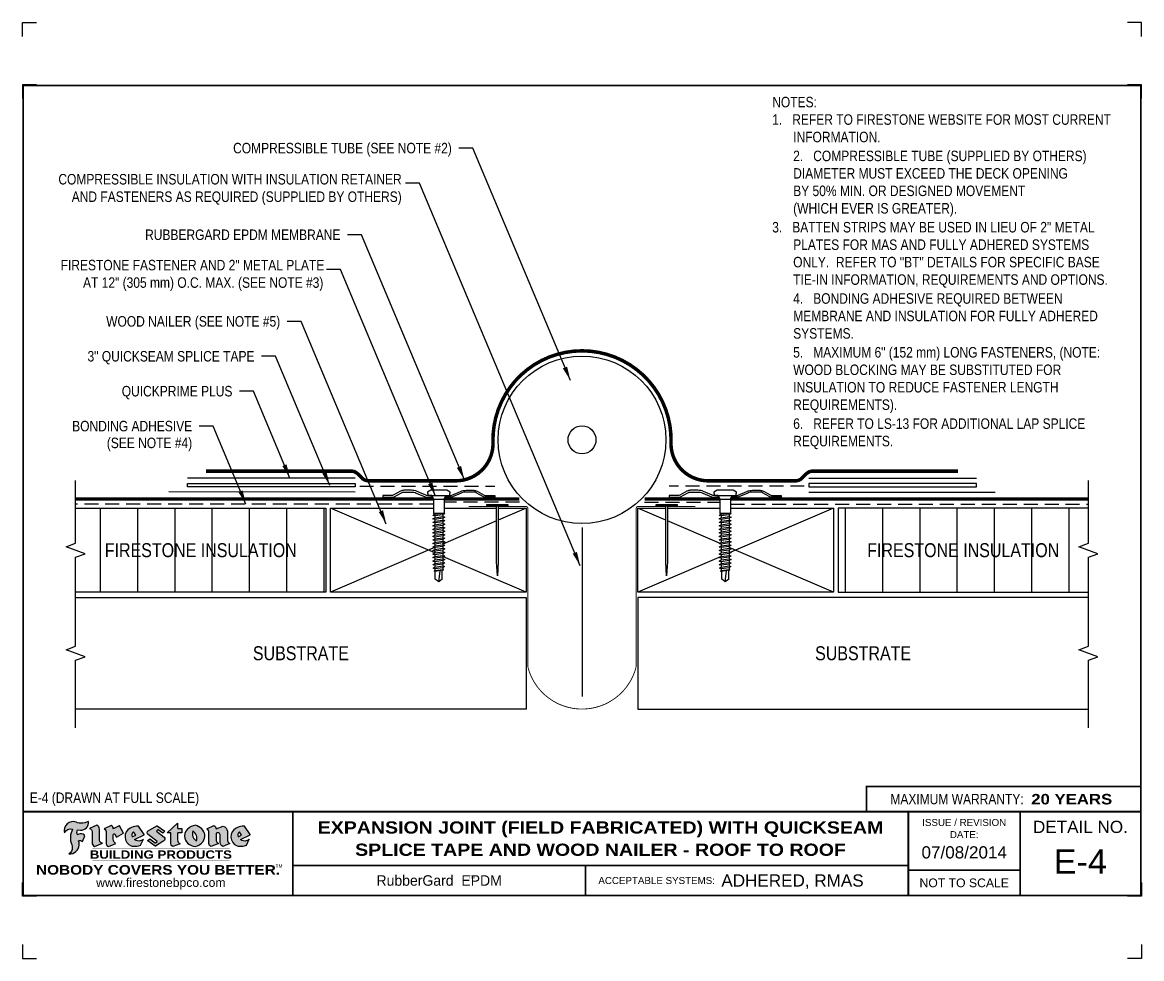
# Model space of a CAD drawing. Header units: inches. Extents: x 299.4 to 319.5, y 15.7 to 32.5.
import ezdxf
from ezdxf.enums import TextEntityAlignment as Align

# ---------------------------------------------------------------- set-up
doc = ezdxf.new("R2010")
doc.units = ezdxf.units.IN
doc.header["$MEASUREMENT"] = 0
doc.linetypes.add('HIDDEN', pattern=[0.375, 0.25, -0.125])
doc.layers.get('0').update_dxf_attribs({"linetype": 'CONTINUOUS'})
doc.layers.get('DEFPOINTS').update_dxf_attribs({"linetype": 'CONTINUOUS'})
for name, color, linetype in [('FSBP-ACCESSORY-FIRESTONE', 7, 'CONTINUOUS'), ('FSBP-ACCESSORY-OTHER', 7, 'CONTINUOUS'), ('FSBP-ADHESIVE', 1, 'HIDDEN'), ('FSBP-ANNO-NOTE', 7, 'CONTINUOUS'), ('FSBP-INSULATION', 7, 'CONTINUOUS'), ('FSBP-MEMBRANE', 7, 'CONTINUOUS'), ('FSBP-OTHER', 7, 'CONTINUOUS'), ('FSBP-SUBSTRATE-GENERIC', 9, 'CONTINUOUS'), ('FSBP-TTLB', 7, 'CONTINUOUS'), ('FSBP-TTLB-BORDER', 7, 'CONTINUOUS'), ('FSBP-TTLB-TEXT', 7, 'CONTINUOUS'), ('FSBP-WOOD', 7, 'CONTINUOUS')]:
    doc.layers.add(name, color=color, linetype=linetype)
doc.styles.add('FSBP_ARIAL', font='arial.ttf')
doc.styles.add('FSBP_ARIAL_BOLD', font='')
doc.styles.add('FSBP_ARIAL_NAR', font='ARIALN.TTF')
doc.styles.add('FSBP_BANKGOTHIC', font='bgothm.ttf')
doc.styles.get('FSBP_ARIAL_BOLD').set_extended_font_data('Arial Black')
doc.linetypes.add('BATTING', pattern='A,0.0001,-0.1,[134,ltypeshp.shx,S=0.1,R=0,X=-0.1,Y=0],-0.2,[134,ltypeshp.shx,S=0.1,R=180,X=0.1,Y=0],-0.1', length=0.4001)
doc.linetypes.add('ZIGZAG', pattern='A,0.0001,-0.2,[131,ltypeshp.shx,S=0.2,R=0,X=-0.2,Y=0],-0.4,[131,ltypeshp.shx,S=0.2,R=180,X=0.2,Y=0],-0.2', length=0.8001)
doc.dimstyles.new('FSBP-LEADER', dxfattribs={"dimtxt": 0.1875, "dimasz": 0.25, "dimexe": 0.0625, "dimexo": 0.125, "dimgap": 0.125, "dimtad": 0, "dimtih": 1, "dimtoh": 1, "dimdec": 4, "dimzin": 0, "dimdsep": 46, "dimlunit": 4, "dimtxsty": 'FSBP_ARIAL_NAR', "dimcen": 0.09375, "dimclrd": 256, "dimclre": 256, "dimclrt": 256, "dimadec": 0, "dimazin": 0, "dimtfac": 1, "dimtdec": 4, "dimtofl": 0, "dimtmove": 0, "dimatfit": 3, "dimfxl": 1, "dimtolj": 1, "dimtzin": 0, "dimlwd": -1, "dimlwe": -1, "dimarcsym": 0})
pattern_1 = [(90, (104.8457662898471, 339.6042840357352), (-0.6666666666666666, 4.082021179407924e-17), [])]

# ---------------------------------------------------------------- blocks, each defined once
blk = doc.blocks.new('TTLB-EPDM_2')
at = {"layer": 'FSBP-TTLB-TEXT'}
h = blk.add_hatch(color=1, dxfattribs=at)
edge = h.paths.add_edge_path()
edge.add_arc((1.037309769669573, -0.1982514792917306), 0.1319107607348553, 264.0410451462098, 370.3106169565175)
edge.add_arc((1.027551646585694, 0.1214293576525799), 0.3273056962876235, 270.05058356628535, 295.23459397187514, ccw=False)
edge.add_arc((1.022801957313345, -0.06680179986895154), 0.1391656561713503, 249.3281275763668, 272.0749124149863, ccw=False)
edge.add_line((0.9736743133014443, -0.1970076156048179), (0.9474927838574558, -0.1852745150568325))
edge.add_arc((0.8939498971398288, -0.3394262635682071), 0.1631857907024099, 70.84590087378872, 194.3325259843273)
edge.add_arc((0.8444260109029493, -0.4259936440910768), 0.1179914261095279, 70.96950098067128, 156.9641407594482, ccw=False)
edge.add_arc((1.153141409296894, -0.4684497516079468), 0.3110405457095052, 150.3231137483159, 203.2084295854517)
edge.add_arc((0.7562495500622943, -0.6412608153899899), 0.1218587156617311, 0.8849157075190988, 24.34668939894999, ccw=False)
edge.add_arc((0.7493781665697374, -0.6475258110744375), 0.1289731377238325, -58.36655102076742, 3.6216782311386737, ccw=False)
edge.add_arc((0.8256699029544474, -0.5792158350996106), 0.1783301886510354, 267.2205474105585, 354.1381621173521)
edge.add_arc((0.7903121048625305, -0.6011409294291745), 0.212787892960859, 0.9996158580669322, 21.00503380861244)
edge.add_arc((1.01880712263941, -0.5666691048185161), 0.05136395668415847, 40.82117713173261, 125.52727787225791, ccw=False)
edge.add_line((1.057676976260041, -0.5330924682126437), (1.102776947655911, -0.4308018311949837))
edge.add_arc((1.040858222524664, -0.4699705673995949), 0.07326744446031509, 32.31675181867256, 66.31481236598174)
edge.add_arc((1.032262518825329, -0.5063316993097662), 0.1102246948011782, 69.8179132332389, 125.254734720681)
edge.add_arc((1.127708877207287, -0.368959353531244), 0.1659710644737306, 164.1569669952081, 196.5811013160487, ccw=False)
edge.add_line((0.9680425188342383, -0.3236487780942383), (1.023615334387159, -0.3294494641845773))
h = blk.add_hatch(color=1, dxfattribs=at)
edge = h.paths.add_edge_path()
edge.add_line((1.275239419159561, -0.6223407783464694), (1.415345367376062, -0.5660418822574371))
edge.add_arc((1.421019305783958, -0.5090099247487757), 0.05731350411836949, 181.9717871001989, 264.31851000495806, ccw=False)
edge.add_line((1.363739737527226, -0.5109819325197265), (1.363412352251203, -0.3102363679013962))
edge.add_arc((1.294263659668751, -0.3103491388303989), 0.06914878453844908, 0.0934405599591014, 72.42834396969012)
edge.add_line((1.315139561173908, -0.2444268274366692), (1.186839444240604, -0.3024209471341379))
edge.add_arc((1.175246268095289, -0.3585110609420917), 0.05727567197445628, -0.017399788185912257, 78.322067691347, ccw=False)
edge.add_line((1.232521937428658, -0.3585284546236807), (1.232574268422297, -0.555126496687123))
edge.add_arc((1.305699496415486, -0.5558575689677219), 0.07312888236350451, 179.4272023230205, 245.3845503102953)
h = blk.add_hatch(color=1, dxfattribs=at)
edge = h.paths.add_edge_path()
edge.add_line((1.792026821926584, -0.3839679064720229), (1.722158956877934, -0.2518542302253621))
edge.add_arc((1.720119655279638, -0.2529327078887852), 0.002306916790721817, 27.87197133405656, 117.3766794470751)
edge.add_line((1.719058846382097, -0.250884159729182), (1.610638460368705, -0.3070279753467702))
edge.add_arc((1.547088841662962, -0.3061026658494403), 0.06355635479880145, 359.165808011073, 425.8793658831422)
edge.add_line((1.573061729235633, -0.2480956029480268), (1.446879247402876, -0.3051325108639702))
edge.add_arc((1.407812067100189, -0.370357133046621), 0.07602957263902092, -3.441403975725109, 59.07992244284969, ccw=False)
edge.add_line((1.483704536400296, -0.3749210150788969), (1.483704536400296, -0.5723838140635706))
edge.add_arc((1.54053746518044, -0.568254406115083), 0.05698275005415228, 184.1557352478595, 255.3066498366543)
edge.add_line((1.526084036778343, -0.6233736605654059), (1.657291340682093, -0.570650514527486))
edge.add_arc((1.688298576827198, -0.5021390388423987), 0.0752015358480571, 207.5160880841914, 245.649226723163, ccw=False)
edge.add_arc((1.721050197024907, -0.4914488168456328), 0.1093332836229113, 179.4823365255141, 204.5537900001094, ccw=False)
edge.add_line((1.611721375809452, -0.4904610114968335), (1.611721375809452, -0.4126404716788983))
edge.add_arc((1.628589765097195, -0.414159299036043), 0.01693662875851176, 28.356188110622725, 174.8549701683585, ccw=False)
edge.add_arc((1.627340435522395, -0.4197189881350504), 0.02111886817708033, 22.216893572439517, 40.10213956426492, ccw=False)
edge.add_line((1.646891420738257, -0.4117336534413738), (1.666638796144639, -0.4549750258192233))
edge.add_arc((1.668737246926742, -0.4540167099035481), 0.002306916790685496, 204.545128184284, 299.6323508190091)
edge.add_line((1.669877862091766, -0.4560219186518992), (1.791128135493295, -0.3870515928837648))
edge.add_line((1.791128135493295, -0.3870515928837648), (1.792026821926584, -0.3839679064720229))
h = blk.add_hatch(color=1, dxfattribs=at)
h.paths.add_polyline_path([(2.063388732080512, -0.2583237030618903, 0.02524281661523788), (2.025024361750752, -0.2610532129309178, 0.1213611957758757), (1.901773912052249, -0.3008158885520373, 0.6151668103976068), (1.93274136141747, -0.6099060679591872, 0.05306812109568645), (1.967936229862175, -0.617865745600497, 0.1150932231766138), (2.099126721549737, -0.5994933789882708), (2.151195569562105, -0.4944891916583316, -0.08755405562188731), (2.104230609512001, -0.5187113292177372, -0.265591761123442), (1.992692314386659, -0.5010701623316862), (2.165347897647223, -0.4141184325909109, 0.4518949533370738), (2.166222728871162, -0.4107679608846269)])
h.paths.add_polyline_path([(2.014217313945437, -0.4188965037300676), (1.951113654018855, -0.4515330109460507, -0.3720533890450154), (1.973177450672722, -0.3607130665457561)], flags=16)
h = blk.add_hatch(color=1, dxfattribs=at)
edge = h.paths.add_edge_path()
edge.add_arc((2.260407392426802, -0.3775796671688782), 0.04152450223225729, 123.20805433950699, 232.2027298779723, ccw=False)
edge.add_line((2.237665217914071, -0.3428366421988329), (2.393535971665983, -0.2540943745380986))
edge.add_arc((2.394677353533142, -0.2560991469722482), 0.002306916790741334, 55.64644466176611, 119.65426054492559, ccw=False)
edge.add_line((2.395979141996861, -0.2541946229174954), (2.531809646140459, -0.3470380726374032))
edge.add_arc((2.530468902927946, -0.3489153772789875), 0.002306916790700397, -42.731101238422525, 54.4661353739603, ccw=False)
edge.add_line((2.532163440279987, -0.3504807552658491), (2.498457913851155, -0.3869673252714421))
edge.add_arc((2.496763376499139, -0.3854019472845934), 0.002306916790672934, 233.7527076894875, 317.26889876138785, ccw=False)
edge.add_line((2.495399362263356, -0.38726241234572), (2.413849913492982, -0.3274738082119626))
edge.add_arc((2.412485899257181, -0.3293342732731342), 0.002306916790720064, 53.75270768979358, 124.4135619297835)
edge.add_line((2.41118211687575, -0.3274311136421062), (2.382933981293377, -0.346782838468144))
edge.add_arc((2.38423776367478, -0.3486859980991606), 0.002306916790694898, 124.4135619293799, 231.8459020253626)
edge.add_line((2.382812599816248, -0.3505000469010184), (2.519899969301207, -0.4581994452042721))
edge.add_arc((2.494247019847682, -0.4908523236374461), 0.04152450223225742, -55.21225898295222, 51.84590202520428, ccw=False)
edge.add_line((2.517938320565804, -0.5249552055672808), (2.364434947484597, -0.6179520922513717))
edge.add_arc((2.36323960192349, -0.6159790200102006), 0.002306916790726996, 233.2955624372927, 301.20872157023314, ccw=False)
edge.add_line((2.361860787187538, -0.6178285429225383), (2.231266621301074, -0.5204709167214361))
edge.add_arc((2.232647938930649, -0.5186232623475259), 0.002306916790697672, 135.5134179846393, 233.21798691998708, ccw=False)
edge.add_line((2.231002150870836, -0.5170067083764565), (2.262839375599356, -0.4845937328397696))
edge.add_arc((2.264485163659225, -0.4862102868108537), 0.002306916790748497, 53.0352839999411, 135.513417985369, ccw=False)
edge.add_line((2.265872365996302, -0.4843670465239001), (2.361834678328762, -0.5565872257804898))
edge.add_arc((2.363221880665761, -0.5547439854936304), 0.002306916790627066, 233.0352840000685, 302.2362632414394)
edge.add_line((2.36445241715569, -0.5566953042850713), (2.39428499383348, -0.5378823484768844))
edge.add_arc((2.393054457343549, -0.5359310296853765), 0.002306916790685166, 302.2362632406177, 412.2027298768422)
edge.add_line((2.394468296066179, -0.5341081404551886), (2.234958295420142, -0.4103916733127022))
h = blk.add_hatch(color=1, dxfattribs=at)
edge = h.paths.add_edge_path()
edge.add_line((2.763460561272041, -0.2072496393923444), (2.763460561272041, -0.2969520779963801))
edge.add_arc((2.765767478062699, -0.2969520779963943), 0.00230691679065842, 179.9999999996471, 269.9999999996471)
edge.add_line((2.765767478062685, -0.2992589947870528), (2.835417693520355, -0.2992589947870528))
edge.add_arc((2.835417693520355, -0.3015659115777538), 0.002306916790701052, 0, 90, ccw=False)
edge.add_line((2.837724610311056, -0.3015659115777538), (2.837724610311056, -0.3790761307453892))
edge.add_arc((2.83541769352037, -0.3790761307453749), 0.002306916790686842, 269.99999999964706, 359.99999999964706, ccw=False)
edge.add_line((2.835417693520355, -0.3813830475360618), (2.765767478062685, -0.3813830475360618))
edge.add_arc((2.765767478062699, -0.3836899643267202), 0.00230691679065842, 90.00000000035294, 180.0000000003529)
edge.add_line((2.763460561272041, -0.3836899643267344), (2.763460561272041, -0.5033995910642801))
edge.add_arc((2.836735953378943, -0.5071368822038516), 0.07337063740681413, 177.0802527808789, 245.3249543133826)
edge.add_line((2.806105814540615, -0.5738080530967267), (2.674529557384915, -0.6226036013049594))
edge.add_arc((2.708610405062069, -0.564298408791804), 0.06753517344606039, 177.0345319916277, 239.6926428024901, ccw=False)
edge.add_line((2.641165668230087, -0.560804539009709), (2.641165668230087, -0.3836899643267344))
edge.add_arc((2.638858751439429, -0.3836899643267202), 0.00230691679065842, 359.9999999996471, 449.999999999647)
edge.add_line((2.638858751439443, -0.3813830475360618), (2.572857950769389, -0.3813830475360618))
edge.add_line((2.572857950769389, -0.3813830475360618), (2.763460561272041, -0.2072496393923444))
h = blk.add_hatch(color=1, dxfattribs=at)
edge = h.paths.add_edge_path(flags=16)
edge.add_arc((2.940363509127394, -0.4847985213681437), 0.1684614578629418, 344.5558804047865, 417.0140046669545)
edge.add_arc((3.194458079644619, -0.3883534532477785), 0.1684614578629414, 164.5558804047864, 237.0140046669546)
edge = h.paths.add_edge_path()
edge.add_arc((3.069375116502199, -0.4399344555144872), 0.1828726885096673, 136.0914512150047, 191.213418978326)
edge.add_arc((3.064939550433406, -0.4318234379590333), 0.1803148804748503, 194.0167254156723, 240.6663730831859)
edge.add_arc((3.098047041778981, -0.3845058757092554), 0.2378525180183701, 239.2975390661776, 264.2889872773176)
edge.add_arc((3.04884478212623, -0.4190232383793012), 0.203760689247156, 277.1986764832036, 326.503572961274)
edge.add_arc((3.077739326803546, -0.4341046616465112), 0.171374865791709, 325.3768876809902, 406.3828327799087)
edge.add_arc((3.011839488065919, -0.4896144380417797), 0.2571945645850002, 44.28462553519766, 73.82901434867304)
edge.add_arc((3.117152499586992, -0.4983433120546693), 0.2579560664039132, 97.50292863483666, 134.1039137579027)
h = blk.add_hatch(color=1, dxfattribs=at)
edge = h.paths.add_edge_path()
edge.add_line((3.322690228557462, -0.5721896537377091), (3.322690228557462, -0.3749210150788969))
edge.add_arc((3.246797759257384, -0.3703571330465745), 0.076029572638996, 356.5585960242387, 419.0799224428129)
edge.add_line((3.285864939560099, -0.3051325108639702), (3.412047421392799, -0.2480956029480268))
edge.add_arc((3.386074533820159, -0.3061026658494941), 0.06355635479883807, 0.3962622833877276, 65.87936588318718, ccw=False)
edge.add_line((3.449629368605429, -0.3056631084210863), (3.580526418688805, -0.2593848434574539))
edge.add_arc((3.555744121700958, -0.3530904070730321), 0.09692726601172152, 2.366977007666776, 75.18615851992018, ccw=False)
edge.add_line((3.652588689330287, -0.3490873311063041), (3.652588689330287, -0.4883770011386872))
edge.add_arc((3.761877549389556, -0.4914934052703811), 0.1093332836229047, 178.3666365323574, 204.5537900000422)
edge.add_arc((3.729125929191727, -0.5021836272670953), 0.07520153584796169, 207.5160880841711, 245.2240541443093)
edge.add_line((3.697611150971852, -0.5704631245385627), (3.572585913552643, -0.6207021253773775))
edge.add_arc((3.59534718600759, -0.5526356419907701), 0.07177131519198746, 180.3328587115751, 251.51018566665869, ccw=False)
edge.add_line((3.523577081955409, -0.5530525936986663), (3.523577081955409, -0.4153032515383615))
edge.add_arc((3.486319529276879, -0.4148773504126441), 0.0372599868942854, 359.3450650296066, 449.0500281941028)
edge.add_arc((3.482769874121713, -0.4419622099033496), 0.06447454900600783, 86.29402372314017, 119.8211331593848)
edge.add_line((3.450707067966732, -0.3860252459975726), (3.450707067966732, -0.4904610114968335))
edge.add_arc((3.560035889182251, -0.491448816845647), 0.1093332836229751, 179.4823365255069, 204.5537900001023)
edge.add_arc((3.527284268984408, -0.5021390388424952), 0.07520153584796385, 207.5160880841699, 245.6492267231416)
edge.add_line((3.496277032839316, -0.570650514527486), (3.365069728935509, -0.6233736605654059))
edge.add_arc((3.37950248606194, -0.5682868177318081), 0.05694615642555727, 183.9298782390169, 255.318496325343, ccw=False)
h = blk.add_hatch(color=1, dxfattribs=at)
h.paths.add_polyline_path([(3.957695472291277, -0.2583237030618903, 0.02524281661523822), (3.919331101961575, -0.2610532129309178, 0.1085638477195505), (3.807890832595604, -0.2939221658134414, 0.6425897848490651), (3.827048101628293, -0.6099060679591872, 0.05306812109569052), (3.862242970072884, -0.617865745600497, 0.1150932231766133), (3.993433461760503, -0.5994933789882708), (4.045502309772871, -0.4944891916583316, -0.08755405562189084), (3.998537349722767, -0.5187113292177372, -0.2655917611234366), (3.886999054597368, -0.5010701623316862), (4.059654637857989, -0.4141184325909109, 0.4518949533370731), (4.060529469081928, -0.4107679608846269)])
h.paths.add_polyline_path([(3.90852405415626, -0.4188965037300676), (3.845420394229677, -0.4515330109460507, -0.3720533890450147), (3.867484190883488, -0.3607130665457561)], flags=16)
at = {"layer": 'DEFPOINTS', "linetype": 'Continuous', "ltscale": 1.75}
for points in [[(-0.015625, 13.88083333333333), (-0.015625, 14.13083333333333), (0.234375, 14.13083333333333)], [(20.01562500000003, 13.88083333333333), (20.01562500000003, 14.13083333333333), (19.76562500000003, 14.13083333333333)], [(-0.015625, -2.380833333333342), (-0.015625, -2.630833333333342), (0.234375, -2.630833333333342)], [(20.01562500000003, -2.380833333333342), (20.01562500000003, -2.630833333333342), (19.76562500000003, -2.630833333333342)]]:
    blk.add_lwpolyline(points, dxfattribs=at)
at = {"layer": 'DEFPOINTS', "color": 1}
for points in [[(0.234375, 13.015625), (-0.015625, 13.015625), (-0.015625, 12.765625)], [(20.015625, 12.765625), (20.015625, 13.015625), (19.765625, 13.015625)], [(0.234375, -1.515625), (-0.015625, -1.515625), (-0.015625, -1.265625)], [(20.015625, -1.265625), (20.015625, -1.515625), (19.765625, -1.515625)]]:
    blk.add_lwpolyline(points, dxfattribs=at)
at = {"layer": 'FSBP-TTLB', "const_width": 0.03125}
blk.add_lwpolyline([(15.09028770518938, 0), (20, 0), (20, 0.4512598240669945), (15.09028770518938, 0.4512598240669945)], close=True, dxfattribs=at)
for points in [[(0, 0), (0, -1.5), (20, -1.5), (20, 0), (0, 0)], [(4.825208527206769, 0), (4.825208527206769, -0.9643749050531198)], [(15.84028770518938, 0), (15.84028770518938, -0.9643749050531198)], [(17.84110496735593, 0), (17.84110496735593, -1.5)], [(20, 0), (20, -1.5)], [(4.825208527206769, -0.9643749050531198), (15.84028770518938, -0.9643749050531198)], [(4.825208527206769, -0.9643749050531198), (4.825208527206769, -1.5)], [(15.84028770518938, -0.9643749050531198), (15.84028770518938, -1.5)], [(15.84028770518938, -1.048740175933006), (17.84110496735593, -1.048740175933006)]]:
    blk.add_lwpolyline(points, dxfattribs=at)
at = {"layer": 'FSBP-TTLB-BORDER', "const_width": 0.03125}
blk.add_lwpolyline([(20, 0), (20, 13), (0, 13), (0, 0)], dxfattribs=at)
at = {"layer": 'FSBP-TTLB-TEXT', "color": 1}
blk.add_line((0.7358432058323388, -0.379822754145593), (0.7358432058323388, -0.379822754145593), dxfattribs=at)
for points in [[(1.023615323725323, -0.3294494630716969, 0.5000510906601082), (1.167090420776901, -0.1746414942047778, -0.1103304102359608), (1.027840608309816, -0.2058762110801382, -0.09957876667165425), (0.9736743133014443, -0.1970076156048179), (0.9474927838574558, -0.1852745150568325, 0.5978159689075124), (0.7358432058323388, -0.379822754145593, -0.3938834584182213), (0.8828996422548698, -0.3144510229727047, 0.2349406564350952), (0.86727108227484, -0.5910237178633082, -0.1027304183841549), (0.8780937320133262, -0.6393788197974146, -0.2772692352614086), (0.8170223912655956, -0.7573362346216896, 0.3985429150902959), (1.003067614090241, -0.5974286950643517, 0.0875124847930418), (0.9889600163401155, -0.5248671157293501, -0.3874031597924062), (1.057676976260041, -0.5330924682126437), (1.102776947655911, -0.4308018311949837, 0.1494423498871741), (1.07029056398062, -0.4028746979725923, 0.2467195073738216), (0.9686394281704906, -0.4163228904100862, -0.1424285161541127), (0.9680425188342383, -0.3236487780942383), (1.023615334387159, -0.3294494641845773)], [(2.166222728871162, -0.4107679608846269), (2.063388732080512, -0.2583237030618903, 0.02524281661523788), (2.025024361750752, -0.2610532129309178, 0.1085638477195265), (1.913584092384895, -0.2939221658134414, 0.6425897848491228), (1.93274136141747, -0.6099060679591872, 0.05306812109568648), (1.967936229862175, -0.617865745600497, 0.1150932231766137), (2.099126721549737, -0.5994933789882708), (2.151195569562105, -0.4944891916583316, -0.0875540556218873), (2.104230609512001, -0.5187113292177372, -0.2655917611234418), (1.992692314386659, -0.5010701623316862), (2.165347897647223, -0.4141184325909109)], [(2.763460561272041, -0.2072496393923444), (2.763460561272041, -0.2969520779963801, 0.4142135623730958), (2.765767478062685, -0.2992589947870528), (2.835417693520355, -0.2992589947870528, -0.414213562373095), (2.837724610311056, -0.3015659115777538), (2.837724610311056, -0.3790761307453892, -0.4142135623730938), (2.835417693520355, -0.3813830475360618), (2.765767478062685, -0.3813830475360618, 0.4142135623730958), (2.763460561272041, -0.3836899643267344), (2.763460561272041, -0.5033995910642801, 0.3068985753588853), (2.806105814540615, -0.5738080530967267), (2.674529557384915, -0.6226036013049594, -0.2804194150632976), (2.641165668230087, -0.560804539009709), (2.641165668230087, -0.3836899643267344, 0.414213562373095), (2.638858751439443, -0.3813830475360618), (2.572857950769389, -0.3813830475360618), (2.763460561272041, -0.2072496393923444)], [(4.060529469081928, -0.4107679608846269), (3.957695472291277, -0.2583237030618903, 0.02524281661523788), (3.919331101961575, -0.2610532129309178, 0.1085638477195265), (3.807890832595604, -0.2939221658134414, 0.6425897848491228), (3.827048101628293, -0.6099060679591872, 0.05306812109568648), (3.862242970072884, -0.617865745600497, 0.1150932231766137), (3.993433461760503, -0.5994933789882708), (4.045502309772871, -0.4944891916583316, -0.0875540556218873), (3.998537349722767, -0.5187113292177372, -0.2655917611234418), (3.886999054597368, -0.5010701623316862), (4.059654637857989, -0.4141184325909109)], [(4.059654637857989, -0.4141184325909109, 0.4518949533370731), (4.060529469081928, -0.4107679608846269, 0.4518949533370731)]]:
    blk.add_lwpolyline(points, format="xyb", dxfattribs=at)
for points in [[(1.275239419159561, -0.6223407783464694), (1.415345367376062, -0.5660418822574371, -0.3756100036733062), (1.363739737527226, -0.5109819325197265), (1.363412352251203, -0.3102363679013962, 0.3265360292958048), (1.315139561173908, -0.2444268274366692), (1.186839444240604, -0.3024209471341379, -0.3557863980845349), (1.232521937428658, -0.3585284546236807), (1.232574268422297, -0.555126496687123, 0.2960110723418457)], [(1.792026821926584, -0.3839679064720229), (1.722158956877934, -0.2518542302253621, 0.4116839150163434), (1.719058846382097, -0.250884159729182), (1.610638460368705, -0.3070279753467702, 0.2996033003794034), (1.573061729235633, -0.2480956029480268), (1.446879247402876, -0.3051325108639702, -0.2797757560995365), (1.483704536400296, -0.3749210150788969), (1.483704536400296, -0.5723838140635706, 0.320828638474519), (1.526084036778343, -0.6233736605654059), (1.657291340682093, -0.570650514527486, -0.1679398621276611), (1.621603752698661, -0.5368819723450571, -0.1098333365370753), (1.611721375809452, -0.4904610114968335), (1.611721375809452, -0.4126404716788983, -0.743334502655012), (1.64349420176768, -0.4061152228778298, -0.07819791644735608), (1.646891420738257, -0.4117336534413738), (1.666638796144639, -0.4549750258192233, 0.4404648714563479), (1.669877862091766, -0.4560219186518992), (1.791128135493295, -0.3870515928837648)], [(1.951113654018855, -0.4515330109460507), (2.014217313945437, -0.4188965037300676), (1.973177450672722, -0.3607130665457561, 0.3720533890450154)], [(2.234958295420142, -0.4103916733127022, -0.5150044486718882), (2.237665217914071, -0.3428366421988329), (2.393535971665983, -0.2540943745380986, -0.2867822934100265), (2.395979141996861, -0.2541946229174954), (2.531809646140459, -0.3470380726374032, -0.4515027974650387), (2.532163440279987, -0.3504807552658491), (2.498457913851155, -0.3869673252714421, -0.3814439164929681), (2.495399362263356, -0.38726241234572), (2.413849913492982, -0.3274738082119626, 0.3184718635035665), (2.41118211687575, -0.3274311136421062), (2.382933981293377, -0.346782838468144, 0.5064094529656681), (2.382812599816248, -0.3505000469010184), (2.519899969301207, -0.4581994452042721, -0.5043597839115849), (2.517938320565804, -0.5249552055672808), (2.364434947484597, -0.6179520922513717, -0.3053163970316367), (2.361860787187538, -0.6178285429225383), (2.231266621301074, -0.5204709167214361, -0.4541703869768119), (2.231002150870836, -0.5170067083764565), (2.262839375599356, -0.4845937328397696, -0.3762644290664977), (2.265872365996302, -0.4843670465239001), (2.361834678328762, -0.5565872257804898, 0.3114700032088108), (2.36445241715569, -0.5566953042850713), (2.39428499383348, -0.5378823484768844, 0.520381097387146), (2.394468296066179, -0.5341081404551886)], [(2.937624918725987, -0.3131105398334029, 0.2452625673097023), (2.889993533867141, -0.4754966266250307, 0.2064059665179019), (2.976604338974084, -0.5890186876871866, 0.1094800500670344), (3.074378098474654, -0.6211778035979165, 0.2185147641853038), (3.218764944843201, -0.5314757029352819, 0.3689489483072479), (3.195959963110113, -0.3100352223135445, 0.1296305888694145), (3.0834694040758, -0.242595816912754, 0.1610736375384317)], [(3.10274193015772, -0.5296595419651595, 0.3271311138286319), (3.032079658614293, -0.3434924326507627, 0.3271311138286322)], [(3.322690228557462, -0.5721896537377091), (3.322690228557462, -0.3749210150788969, 0.2797757560995341), (3.285864939560099, -0.3051325108639702), (3.412047421392799, -0.2480956029480268, -0.2937618496109166), (3.449629368605429, -0.3056631084210863), (3.580526418688805, -0.2593848434574539, -0.3288760160581939), (3.652588689330287, -0.3490873311063041), (3.652588689330287, -0.4883770011386872, 0.114762897203527), (3.662431105063263, -0.536926560769686, 0.166032965990522), (3.697611150971852, -0.5704631245385627), (3.572585913552643, -0.6207021253773775, -0.3209557512194564), (3.523577081955409, -0.5530525936986663), (3.523577081955409, -0.4153032515383615, 0.4127061514896111), (3.48693727661589, -0.3776224848030694, 0.1473421876160361), (3.450707067966732, -0.3860252459975726), (3.450707067966732, -0.4904610114968335, 0.1098333365370753), (3.460589444855941, -0.5368819723450855, 0.1679398621276611), (3.496277032839316, -0.570650514527486), (3.365069728935509, -0.6233736605654059, -0.3219729545308964), (3.322690228557462, -0.5721896537377091, 29.1476284739)], [(3.845420394229677, -0.4515330109460507), (3.90852405415626, -0.4188965037300676), (3.867484190883488, -0.3607130665457561, 0.3720533890450154)]]:
    blk.add_lwpolyline(points, format="xyb", close=True, dxfattribs=at)
at = {"layer": 'FSBP-TTLB-TEXT'}
for points, const_width in [([(1.233926579809207, -0.6584455781731435), (3.691229482685259, -0.6584455781731577)], 0.0078125), ([(1.233926579809207, -0.8761560960495984), (3.691229482685259, -0.8761560960495842)], 0.0078125), ([(10.06152282927678, -0.9643749050531198), (10.06152282927678, -1.5)], 0.03125)]:
    blk.add_lwpolyline(points, dxfattribs=dict(at, const_width=const_width))
at = {"layer": 'FSBP-TTLB-TEXT', "color": 1}
for centre, start, end in [((1.789987520328282, -0.3850463841354355), 299.6323508193319, 27.87197133380463), ((2.164310260790558, -0.412058050385383), 296.7304547840455, 34.00233684987403)]:
    blk.add_arc(centre, 0.00230691679068068, start, end, dxfattribs=at)
at = {"layer": 'FSBP-TTLB-TEXT', "style": 'FSBP_ARIAL_NAR'}
blk.add_text('MAXIMUM WARRANTY:', height=0.1875, dxfattribs=at).set_placement((17.90516569312837, 0.2256299120335257), align=Align.MIDDLE_RIGHT)
at = {"layer": 'FSBP-TTLB-TEXT'}
for s, height, style, p in [('ISSUE / REVISION', 0.125, 'FSBP_ARIAL', (16.84069633627263, -0.1938496373466023)), ('DETAIL NO.', 0.21875, 'FSBP_ARIAL', (18.92055248367797, -0.2724398367368792)), ('DATE:', 0.125, 'FSBP_ARIAL', (16.84069633627263, -0.409973105348854)), ('www.firestonebpco.com', 0.15625, 'FSBP_ARIAL', (2.462578031247233, -1.268657306740124)), ('RubberGard  EPDM', 0.1875, 'FSBP_BANKGOTHIC', (7.443365678241776, -1.23218745252656)), ('TM', 0.0625, 'FSBP_BANKGOTHIC', (8.023397742165457, -1.169706269210366)), ('NOT TO SCALE', 0.15625, 'FSBP_ARIAL', (16.84069633627263, -1.274370087966503))]:
    blk.add_text(s, height=height, dxfattribs=dict(at, style=style)).set_placement(p, align=Align.MIDDLE_CENTER)
at = {"layer": 'FSBP-TTLB-TEXT', "lineweight": 18, "style": 'FSBP_ARIAL_BOLD'}
blk.add_text('BUILDING PRODUCTS', height=0.1484375, dxfattribs=at).set_placement((2.462578031247233, -0.7673008371113639), align=Align.MIDDLE_CENTER)
at = {"layer": 'FSBP-TTLB-TEXT', "color": 1}
for s, height, style, p in [('NOBODY COVERS YOU BETTER.', 0.171875, 'FSBP_ARIAL_BOLD', (2.412604263603384, -1.041650450587369)), ('TM', 0.0625, 'FSBP_BANKGOTHIC', (4.576671173373001, -0.9725745042934193))]:
    blk.add_text(s, height=height, dxfattribs=dict(at, style=style)).set_placement(p, align=Align.MIDDLE_CENTER)
at = {"layer": 'FSBP-TTLB-TEXT', "style": 'FSBP_ARIAL'}
blk.add_text('ACCEPTABLE SYSTEMS:', height=0.125, dxfattribs=at).set_placement((10.29281281591562, -1.23218745252656), align=Align.MIDDLE_LEFT)
at = {"layer": 'FSBP-TTLB-TEXT'}
for tag, height, style, p in [('MAXIMUM_WARRANTY', 0.1875, 'FSBP_ARIAL_BOLD', (18.03987100774941, 0.2240244307510579)), ('ACCPT_SYSTEMS', 0.21875, 'FSBP_ARIAL', (12.49438170418193, -1.23218745252656))]:
    blk.add_attdef(tag, text='', height=height, dxfattribs=dict(at, style=style)).set_placement(p, align=Align.MIDDLE_LEFT)
for tag, height, style, p in [('DETAIL_DESCP_LINE_1', 0.21875, 'FSBP_ARIAL_BOLD', (10.33118450231211, -0.2831249841755152)), ('DETAIL_DESCP_LINE_2', 0.21875, 'FSBP_ARIAL_BOLD', (10.33118450231211, -0.6812499208775904)), ('ISSUE_REV_DATE', 0.21875, 'FSBP_ARIAL', (16.84069633627263, -0.7282559425942452)), ('DETAIL_NUMBER', 0.4375, 'FSBP_ARIAL', (18.91941590748775, -0.8931630692489421))]:
    blk.add_attdef(tag, text='', height=height, dxfattribs=dict(at, style=style)).set_placement(p, align=Align.MIDDLE_CENTER)
blk = doc.blocks.new('FSBP_HOT-DIPPED-NAIL')
at = {"layer": 'FSBP-ACCESSORY-OTHER'}
blk.add_lwpolyline([(0, 0.1875), (0, -0.1875), (-0.03125, -0.1875), (-0.03125000000005684, 0.1875)], close=True, dxfattribs=at)
blk.add_lwpolyline([(0, 0.015625), (1, 0.015625), (1.25, 0), (1, -0.015625), (0, -0.015625)], dxfattribs=at)
blk = doc.blocks.new('FSBP_AP_FASTENER_02')
at = {"layer": 'FSBP-ACCESSORY-FIRESTONE'}
for p, q in [((-0.125, 0), (-0.09375, -0.0625)), ((0.09375, -0.0625), (0.125, 0)), ((-0.09375, -0.0625), (-0.09375, -0.3125)), ((-0.09375, -0.0625), (0.09375, -0.0625)), ((0.09375, -0.0625), (0.09375, -0.3125)), ((-0.09375, -0.3125), (-0.0703125, -0.3325892857142776)), ((-0.0703125, -0.3641565527315151), (-0.0703125, -0.3957238197487527)), ((0.0703125, -0.3440672670172376), (0.0703125, -0.3756345340344751)), ((-0.0703125, -0.4272910867660471), (-0.0703125, -0.4588583537832847)), ((-0.0703125, -0.4904256208005222), (-0.0703125, -0.5219928878178166)), ((-0.0703125, -0.5535601548350542), (-0.0703125, -0.5851274218523486)), ((0.0703125, -0.4072018010517695), (0.0703125, -0.4387690680690071)), ((0.0703125, -0.4703363350862446), (0.0703125, -0.501903602103539)), ((0.0703125, -0.5334708691207766), (0.0703125, -0.5650381361380141)), ((0.0703125, -0.5966054031553085), (0.0703125, -0.6281726701725461)), ((-0.0703125, -0.6166946888695861), (-0.0703125, -0.6482619558868237)), ((-0.0703125, -0.6798292229041181), (-0.0703125, -0.7113964899213556)), ((-0.0703125, -0.7429637569385932), (-0.0703125, -0.7745310239558876)), ((0.0703125, -0.6597399371897836), (0.0703125, -0.691307204207078)), ((0.0703125, -0.7228744712243156), (0.0703125, -0.7544417382415531)), ((0.0703125, -0.7860090052588475), (0.0703125, -0.8175762722760851)), ((-0.0703125, -0.8060982909731251), (-0.0703125, -0.8376655579903627)), ((-0.0703125, -0.8692328250076571), (-0.0703125, -0.9008000920248946)), ((-0.0703125, -0.9323673590421322), (-0.0703125, -0.9639346260594266)), ((-0.0703125, -0.9955018930766641), (-0.0703125, -1.027069160093902)), ((0.0703125, -0.8491435392933226), (0.0703125, -0.880710806310617)), ((0.0703125, -0.9122780733278546), (0.0703125, -0.943845340345149)), ((0.0703125, -0.9754126073623866), (0.0703125, -1.006979874379624)), ((-0.0703125, -1.058636427111196), (-0.0703125, -1.090203694128434)), ((-0.0703125, -1.121770961145671), (-0.0703125, -1.153338228162966)), ((-0.0703125, -1.184905495180203), (-0.0703125, -1.216472762197441)), ((0.0703125, -1.038547141396919), (0.0703125, -1.070114408414156)), ((0.0703125, -1.101681675431394), (0.0703125, -1.133248942448688)), ((0.0703125, -1.164816209465926), (0.0703125, -1.196383476483163)), ((-0.0703125, -1.248040029214735), (-0.0703125, -1.279607296231973)), ((-0.0703125, -1.31117456324921), (-0.0703125, -1.342741830266505)), ((-0.0625, -1.498492581068092), (-0.0625, -1.35740939234654)), ((0, -1.545367581068092), (0.02460623630037162, -1.344965644303613)), ((0.0625, -1.498492581068092), (0.0625, -1.339552249489429)), ((0.0703125, -1.227950743500458), (0.0703125, -1.259518010517695)), ((0.0703125, -1.291085277534933), (0.0703125, -1.322652544552227)), ((0, -1.545367581068092), (-0.06250000000002842, -1.498492581068092)), ((0.0625, -1.498492581068092), (0, -1.545367581068092))]:
    blk.add_line(p, q, dxfattribs=at)
blk.add_lwpolyline([(0.1875, 0, 0.1250000000000271), (0.203125, 0.0625), (0.140625, 0.09375), (-0.140625, 0.09375), (-0.203125, 0.0625, 0.1250000000000271), (-0.1875, 0)], format="xyb", close=True, dxfattribs=at)
for points in [[(-0.109375, -0.3539532763657576), (-0.0703125, -0.3325892857142776), (0.0703125, -0.3125), (0.109375, -0.3227032763657576), (0.0703125, -0.3440672670172376), (-0.0703125, -0.3641565527315151)], [(-0.109375, -0.4170878104002895), (-0.0703125, -0.3957238197487527), (0.0703125, -0.3756345340344751), (0.109375, -0.3858378104002895), (0.0703125, -0.4072018010517695), (-0.0703125, -0.4272910867660471)], [(-0.109375, -0.4802223444347646), (-0.0703125, -0.4588583537832847), (0.0703125, -0.4387690680690071), (0.109375, -0.4489723444347646), (0.0703125, -0.4703363350862446), (-0.0703125, -0.4904256208005222)], [(-0.109375, -0.5433568784692966), (-0.0703125, -0.5219928878178166), (0.0703125, -0.501903602103539), (0.109375, -0.5121068784692966), (0.0703125, -0.5334708691207766), (-0.0703125, -0.5535601548350542)], [(-0.109375, -0.6064914125038285), (-0.0703125, -0.5851274218523486), (0.0703125, -0.5650381361380141), (0.109375, -0.5752414125038285), (0.0703125, -0.5966054031553085), (-0.0703125, -0.6166946888695861)], [(-0.109375, -0.6696259465383037), (-0.0703125, -0.6482619558868237), (0.0703125, -0.6281726701725461), (0.109375, -0.6383759465383037), (0.0703125, -0.6597399371897836), (-0.0703125, -0.6798292229041181)], [(-0.109375, -0.7327604805728356), (-0.0703125, -0.7113964899213556), (0.0703125, -0.691307204207078), (0.109375, -0.7015104805728356), (0.0703125, -0.7228744712243156), (-0.0703125, -0.7429637569385932)], [(-0.109375, -0.7958950146073676), (-0.0703125, -0.7745310239558876), (0.0703125, -0.7544417382415531), (0.109375, -0.7646450146073676), (0.0703125, -0.7860090052588475), (-0.0703125, -0.8060982909731251)], [(-0.109375, -0.8590295486418427), (-0.0703125, -0.8376655579903627), (0.0703125, -0.8175762722760851), (0.109375, -0.8277795486418427), (0.0703125, -0.8491435392933226), (-0.0703125, -0.8692328250076571)], [(-0.109375, -0.9221640826763746), (-0.0703125, -0.9008000920248946), (0.0703125, -0.880710806310617), (0.109375, -0.8909140826763746), (0.0703125, -0.9122780733278546), (-0.0703125, -0.9323673590421322)], [(-0.109375, -0.9852986167109066), (-0.0703125, -0.9639346260594266), (0.0703125, -0.943845340345149), (0.109375, -0.9540486167109066), (0.0703125, -0.9754126073623866), (-0.0703125, -0.9955018930766641)], [(-0.109375, -1.048433150745382), (-0.0703125, -1.027069160093902), (0.0703125, -1.006979874379624), (0.109375, -1.017183150745382), (0.0703125, -1.038547141396919), (-0.0703125, -1.058636427111196)], [(-0.109375, -1.111567684779914), (-0.0703125, -1.090203694128434), (0.0703125, -1.070114408414156), (0.109375, -1.080317684779914), (0.0703125, -1.101681675431394), (-0.0703125, -1.121770961145671)], [(-0.109375, -1.174702218814446), (-0.0703125, -1.153338228162966), (0.0703125, -1.133248942448688), (0.109375, -1.143452218814446), (0.0703125, -1.164816209465926), (-0.0703125, -1.184905495180203)], [(-0.109375, -1.237836752848978), (-0.0703125, -1.216472762197441), (0.0703125, -1.196383476483163), (0.109375, -1.206586752848978), (0.0703125, -1.227950743500458), (-0.0703125, -1.248040029214735)], [(-0.099609375, -1.29957619759773), (-0.0703125, -1.279607296231973), (0.0703125, -1.259518010517695), (0.099609375, -1.271116376169175), (0.0703125, -1.291085277534933), (-0.0703125, -1.31117456324921)], [(-0.0849609375, -1.352726280949355), (-0.0703125, -1.342741830266505), (0.0703125, -1.322652544552227), (0.0849609375, -1.328451727377967), (0.0703125, -1.338436178060817), (-0.0703125, -1.358525463775095)]]:
    blk.add_lwpolyline(points, close=True, dxfattribs=at)
blk.add_lwpolyline([(-0.09375, -0.3125), (0.09375, -0.3125)], dxfattribs=at)
blk = doc.blocks.new('FSBP_AP_FASTENER_W_2inPLATE_2')
blk.add_line((-0.125, 0.03125), (0.125, 0.03125))
at = {"layer": 'FSBP-ACCESSORY-FIRESTONE'}
for p, q in [((-0.125, 0), (-0.109375, 0)), ((0.125, 0), (0.109375, 0))]:
    blk.add_line(p, q, dxfattribs=at)
for points in [[(-1, 0), (-0.8440621258972669, 0, 0.125489241710454), (-0.7991697386460146, 0.01144729003925704), (-0.6692681354566616, 0.08230270996074296, -0.1254892417105026), (-0.6243757482053525, 0.09375), (-0.4888144254886129, 0.09375, -0.1015700823222099), (-0.4026445789244235, 0.07606297531646078), (-0.24285132786963, 0.007580153435810644, 0.1015700823222143), (-0.2059213936278184, 0), (-0.125, 0), (-0.125, 0.03125), (-0.2059213936278184, 0.03125, -0.1015700823222341), (-0.230541349789064, 0.03630343562389271), (-0.3903346008438575, 0.1047862575045144, 0.1015700823222067), (-0.4888144254886129, 0.125), (-0.6243757482053525, 0.125, 0.1254892417105185), (-0.6842322645404693, 0.109736946614305), (-0.8141338677297654, 0.0388815266928475, -0.1254892417104541), (-0.8440621258972669, 0.03125), (-1, 0.03125)], [(1, 0), (0.8440621258972669, 0, -0.125489241710454), (0.7991697386460146, 0.01144729003925704), (0.6692681354566616, 0.08230270996074296, 0.1254892417105026), (0.6243757482053525, 0.09375), (0.4888144254886129, 0.09375, 0.1015700823222099), (0.4026445789244235, 0.07606297531646078), (0.24285132786963, 0.007580153435810644, -0.1015700823222143), (0.2059213936278184, 0), (0.125, 0), (0.125, 0.03125), (0.2059213936278184, 0.03125, 0.1015700823222341), (0.230541349789064, 0.03630343562389271), (0.3903346008438575, 0.1047862575045144, -0.1015700823222067), (0.4888144254886129, 0.125), (0.6243757482053525, 0.125, -0.1254892417105185), (0.6842322645404693, 0.109736946614305), (0.8141338677297654, 0.0388815266928475, 0.1254892417104541), (0.8440621258972669, 0.03125), (1, 0.03125)]]:
    blk.add_lwpolyline(points, format="xyb", close=True, dxfattribs=at)
blk.add_blockref('FSBP_AP_FASTENER_02', (0, 0.03125), dxfattribs=at)

msp = doc.modelspace()

# ---------------------------------------------------------------- hatches: boundary and pattern name
at = {"layer": 'FSBP-INSULATION'}
h = msp.add_hatch(dxfattribs=at)
h.set_pattern_fill('LINE', color=256, scale=5.333333333333333, angle=90, style=0)
h.set_pattern_definition(pattern_1)
h.paths.add_polyline_path([(304.8793677971202, 22.25076118384561), (304.8793677971202, 23.75076118384561), (300.4002011304536, 23.7507611838455), (300.4002011304534, 23.00076118384558), (300.5719184691694, 22.9382611838455), (300.4002011304534, 22.87576118384553), (300.4002011304536, 22.25076118384558)])
h.paths.add_polyline_path([(300.8566586111266, 22.8068235985796), (304.4229103164472, 22.8068235985796), (304.4229103164472, 23.19486930117168), (300.8566586111266, 23.19486930117168)], flags=24)
h = msp.add_hatch(dxfattribs=at)
h.set_pattern_fill('LINE', color=256, scale=5.333333333333333, angle=90, style=0)
h.set_pattern_definition(pattern_1)
h.paths.add_polyline_path([(318.5252011304536, 22.25076118384553), (318.5252011304536, 23.0007611838455), (318.3534837917376, 23.06326118384552), (318.5252011304536, 23.12576118384552), (318.5252011304536, 23.75076118384553), (314.0460344637869, 23.75076118384561), (314.0460344637869, 22.25076118384553)])
h.paths.add_polyline_path([(314.5024919444599, 22.80682359857949), (318.0687436497805, 22.80682359857949), (318.0687436497805, 23.19486930117159), (314.5024919444599, 23.19486930117159)], flags=24)

# ---------------------------------------------------------------- linework, layer by layer
at = {"layer": 'FSBP-ACCESSORY-OTHER', "linetype": 'Continuous'}
msp.add_circle((309.4627011304535, 24.97619160690465), 1.5, dxfattribs=at)
at = {"layer": 'FSBP-ACCESSORY-OTHER'}
msp.add_circle((309.4627011304549, 24.97619160690461), 0.25, dxfattribs=at)
at = {"layer": 'FSBP-ADHESIVE', "linetype": 'ZIGZAG', "ltscale": 0.17}
for p, q in [((305.4002011304535, 24.29112446027355), (302.4002011304535, 24.29112446027355)), ((313.5252011304535, 24.29112446027355), (316.5252011304535, 24.29112446027355)), ((305.4002011304535, 24.04237446027358), (302.0668677971202, 24.04520425150095)), ((313.5252011304535, 24.04237446027358), (316.8585344637869, 24.04237446027355))]:
    msp.add_line(p, q, dxfattribs=at)
at = {"layer": 'FSBP-ADHESIVE', "linetype": 'HIDDEN'}
for p, q in [((305.4835344637869, 24.14864502629669), (307.9002011304535, 24.14864502629669)), ((313.4418677971202, 24.14864502629669), (311.0252011304535, 24.14864502629669)), ((308.3439026042709, 23.86151347462817), (306.9939511304535, 23.86151347462817)), ((310.5814996566362, 23.85820277906414), (311.9314511304535, 23.85820277906414)), ((306.8064511304535, 23.82487446027353), (300.4002011304535, 23.82487446027353)), ((312.1189511304535, 23.82487446027353), (318.5252011304535, 23.82487446027353))]:
    msp.add_line(p, q, dxfattribs=at)
at = {"layer": 'FSBP-INSULATION', "linetype": 'Continuous'}
for points in [[(300.4002011304536, 22.25076118384553), (300.4002011304534, 22.87576118384553), (300.5719184691694, 22.93826118384553), (300.2284837917376, 23.06326118384553), (300.4002011304534, 23.12576118384553), (300.4002011304536, 24.25070779360692)], [(318.5252011304536, 22.25076118384553), (318.5252011304536, 22.87576118384553), (318.6969184691694, 22.93826118384553), (318.3534837917376, 23.06326118384553), (318.5252011304536, 23.12576118384553), (318.5252011304536, 24.25070779360692)]]:
    msp.add_lwpolyline(points, dxfattribs=at)
at = {"layer": 'FSBP-INSULATION'}
for points in [[(300.4002011304535, 23.75076118384553), (304.8793677971202, 23.75076118384561), (304.8793677971202, 22.25076118384561), (300.4002011304536, 22.25076118384558)], [(301.0668677971202, 23.75076118384558), (304.8793677971202, 23.75076118384561)], [(317.8585344637869, 23.75076118384558), (314.0460344637869, 23.75076118384561)], [(318.5252011304536, 23.75076118384553), (314.0460344637869, 23.75076118384561), (314.0460344637869, 22.25076118384553), (318.5252011304536, 22.25076118384553)]]:
    msp.add_lwpolyline(points, dxfattribs=at)
at = {"layer": 'FSBP-MEMBRANE', "linetype": 'Continuous', "const_width": 0.0625}
msp.add_lwpolyline([(302.7335344637869, 24.41612446027352), (305.3311655367247, 24.41612446027352, -0.1989123673796293), (305.4490166669224, 24.36730892380464), (305.5251397340595, 24.29118585666751, 0.1989123673797007), (305.6429908642573, 24.24237032019857), (307.2032822308325, 24.24237032019866, 0.4229434163585761), (307.8696546251914, 24.92884295775244), (307.8696546251914, 24.92884295775244, -0.4229434163571978), (309.4627011304536, 26.56994160690456, -0.4229434163582004), (311.0557476357156, 24.92884295775244, 0.4229434163585761), (311.7221200300746, 24.24237032019866), (313.2824113966497, 24.24237032019857, 0.1989123673797007), (313.4002625268475, 24.29118585666751), (313.4763855939847, 24.36730892380464, -0.1989123673796293), (313.5942367241823, 24.41612446027352), (316.1918677971202, 24.41612446027352)], format="xyb", dxfattribs=at)
at = {"layer": 'FSBP-MEMBRANE'}
for points in [[(305.4002011304536, 24.13612446027358), (302.4002011304536, 24.13612446027358), (302.4002011304536, 24.19612446027352), (305.4002011304536, 24.19612446027352)], [(313.5252011304536, 24.13612446027358), (316.5252011304536, 24.13612446027358), (316.5252011304536, 24.19612446027352), (313.5252011304536, 24.19612446027352)]]:
    msp.add_lwpolyline(points, close=True, dxfattribs=at)
at = {"layer": 'FSBP-MEMBRANE', "const_width": 0.0625}
for points in [[(306.8064511304536, 23.91737446027358), (300.4002011304535, 23.91737446027358)], [(308.3439026042707, 23.91737446027358), (306.9939511304536, 23.91737446027358)], [(310.5814996566363, 23.91737446027358), (311.9314511304536, 23.91737446027358)], [(312.1189511304536, 23.91737446027358), (318.5252011304536, 23.91737446027358)]]:
    msp.add_lwpolyline(points, dxfattribs=at)
at = {"layer": 'FSBP-OTHER', "linetype": 'BATTING', "ltscale": 2}
msp.add_line((309.4716257909676, 20.37888187701091), (309.4716257909674, 23.40650293517017), dxfattribs=at)
at = {"layer": 'FSBP-OTHER', "linetype": 'Continuous', "const_width": 0.015625}
for points in [[(307.4331609544362, 23.78187855635156), (307.9329310424449, 23.78187855635156)], [(310.9924712184623, 23.78187855635156), (311.492241306471, 23.78187855635156)]]:
    msp.add_lwpolyline(points, dxfattribs=at)
msp.add_lwpolyline([(307.9641810424449, 23.78187855635156), (308.4627011304536, 23.78187855635156, -0.4142135623730909), (308.4939511304536, 23.75062855635156), (308.4939511304536, 23.59592192822114), (308.4939511304536, 20.90767031565593, 0.7762176150582661), (310.4314511304536, 20.90767031565616), (310.4314511304536, 23.59592192822114), (310.4314511304536, 23.75062855635156, -0.414213562373095), (310.4627011304536, 23.78187855635156), (310.9612212184623, 23.78187855635156)], format="xyb", dxfattribs=at)
at = {"layer": 'FSBP-SUBSTRATE-GENERIC'}
for points in [[(300.4002011304534, 19.82237616773497), (300.4002011304534, 21.03070950106829), (300.5719184691694, 21.09320950106829), (300.2284837917376, 21.21820950106829), (300.4002011304534, 21.28070950106829), (300.4002011304536, 22.25076118384558)], [(318.5252011304536, 19.82237616773503), (318.5252011304536, 21.03070950106829), (318.6969184691694, 21.09320950106829), (318.3534837917376, 21.21820950106829), (318.5252011304536, 21.28070950106829), (318.5252011304536, 22.25076118384553)], [(300.4002011304536, 22.15570950106829), (308.4627011304536, 22.15570950106829), (308.4627011304536, 22.15570950106829), (308.4627011304536, 20.15570950106829), (300.4002011304536, 20.15570950106829)], [(318.5252011304536, 22.15570950106829), (310.4627011304536, 22.15570950106829), (310.4627011304536, 22.15570950106829), (310.4627011304536, 20.15570950106829), (318.5252011304536, 20.15570950106837)]]:
    msp.add_lwpolyline(points, dxfattribs=at)
at = {"layer": 'FSBP-WOOD'}
for p, q in [((306.8288457381141, 22.95098492341962), (304.9627011304535, 23.75076118384553)), ((308.4627011304535, 23.75076118384553), (307.9641810424449, 23.53710971755613)), ((310.9612212184623, 23.53710971755608), (310.4627011304535, 23.75076118384553)), ((313.9627011304535, 23.75076118384553), (312.1261128940485, 22.96365193967192)), ((307.9329310424449, 23.52371686041326), (306.9705136304536, 23.11125225527415)), ((311.9244355663344, 23.12430356846812), (310.9924712184623, 23.52371686041321)), ((306.8230352437409, 23.04804723239739), (304.9627011304535, 22.25076118384553)), ((313.9627011304535, 22.25076118384561), (312.0955136304535, 23.05098439813127)), ((308.4627011304535, 22.25076118384553), (306.9841758240041, 22.88441488660964)), ((311.9548886304536, 22.89027011241699), (310.4627011304535, 22.25076118384561))]:
    msp.add_line(p, q, dxfattribs=at)
for points in [[(307.9641810424449, 23.75076118384561), (308.4627011304536, 23.75076118384561), (308.4627011304536, 22.93044868384561), (308.4627011304536, 22.25076118384561), (304.9627011304536, 22.25076118384561), (304.9627011304536, 23.75076118384561), (306.8064511304536, 23.75076118384561)], [(306.9939511304536, 23.75076118384561), (307.9329310424449, 23.75076118384561)], [(312.1189511304536, 23.75076118384561), (313.9627011304536, 23.75076118384561), (313.9627011304536, 22.93044868384561), (313.9627011304536, 22.25076118384561), (310.4627011304536, 22.25076118384561), (310.4627011304536, 23.75076118384561), (310.9612212184623, 23.75076118384561)], [(310.9924712184623, 23.75076118384561), (311.9314511304536, 23.75076118384561)]]:
    msp.add_lwpolyline(points, dxfattribs=at)

# ---------------------------------------------------------------- block references
at = {"ltscale": 1.75}
msp.add_blockref('TTLB-EPDM_2', (299.4627011304549, 18.31929549643563), dxfattribs=at).add_auto_attribs({'DETAIL_DESCP_LINE_1': 'EXPANSION JOINT (FIELD FABRICATED) WITH QUICKSEAM', 'DETAIL_DESCP_LINE_2': 'SPLICE TAPE AND WOOD NAILER - ROOF TO ROOF', 'ACCPT_SYSTEMS': 'ADHERED, RMAS', 'ISSUE_REV_DATE': '07/08/2014', 'DETAIL_NUMBER': 'E-4', 'MAXIMUM_WARRANTY': '20 YEARS'})
at = {"layer": 'FSBP-ACCESSORY-FIRESTONE'}
for p in [(306.9002011304536, 23.94737446027358), (312.0252011304536, 23.94737446027358)]:
    msp.add_blockref('FSBP_AP_FASTENER_W_2inPLATE_2', p, dxfattribs=at)
at = {"layer": 'FSBP-ACCESSORY-OTHER', "rotation": 270}
for p in [(307.9485560424449, 23.78969105635156), (310.9768462184623, 23.78969105635156)]:
    msp.add_blockref('FSBP_HOT-DIPPED-NAIL', p, dxfattribs=at)

# ---------------------------------------------------------------- texts
at = {"layer": 'DEFPOINTS', "style": 'FSBP_ARIAL_NAR'}
msp.add_text('E-4 (DRAWN AT FULL SCALE)', height=0.1875, dxfattribs=at).set_placement((299.5798584845293, 18.56929549643563), align=Align.MIDDLE_LEFT)
at = {"layer": 'FSBP-ANNO-NOTE', "style": 'FSBP_ARIAL_NAR'}
for s, p in [('COMPRESSIBLE TUBE (SEE NOTE #2)', (307.1328372699713, 30.19905727245421)), ('RUBBERGARD EPDM MEMBRANE', (305.1392429649183, 28.64827602245421)), ('WOOD NAILER (SEE NOTE #5)', (304.0610877539415, 27.09749477245423)), ('3" QUICKSEAM SPLICE TAPE', (303.6014776953829, 26.47249477245424)), ('QUICKPRIME PLUS', (303.2063768856227, 25.84749477245424)), ('BONDING ADHESIVE', (302.4858407335158, 25.22249477245423)), ('(SEE NOTE #4)', (302.4858407335158, 24.92171352245423))]:
    msp.add_text(s, height=0.1875, dxfattribs=at).set_placement(p, align=Align.MIDDLE_RIGHT)
for s, p in [('FIRESTONE INSULATION', (302.6397844637869, 23.00076118384561)), ('FIRESTONE INSULATION', (316.2856177971202, 23.00076118384553)), ('SUBSTRATE', (304.4314511304535, 21.15570950106829)), ('SUBSTRATE', (314.4939511304535, 21.15570950106829))]:
    msp.add_text(s, height=0.25, dxfattribs=at).set_placement(p, align=Align.MIDDLE_CENTER)
at = {"layer": 'FSBP-ANNO-NOTE', "char_height": 0.1875, "attachment_point": 1, "style": 'FSBP_ARIAL_NAR'}
for s, width, heights, insert in [('\\A1;NOTES:\\P\\pi-0.375,l0.375;1.   REFER TO FIRESTONE WEBSITE FOR MOST CURRENT INFORMATION.\\P\\pi0;{\\H0.083333x;\\P\\pi-0.375;}2.   COMPRESSIBLE TUBE (SUPPLIED BY OTHERS) DIAMETER MUST EXCEED THE DECK OPENING\\P\\pi0;BY 50% MIN. OR DESIGNED MOVEMENT\\P(WHICH EVER IS GREATER).\\P\\pi-0.375;{\\H0.083333x;\\P}3.   BATTEN STRIPS MAY BE USED IN LIEU OF 2" METAL PLATES FOR MAS AND FULLY ADHERED SYSTEMS ONLY.  REFER TO "BT" DETAILS FOR SPECIFIC BASE TIE-IN INFORMATION, REQUIREMENTS AND OPTIONS.\\P\\pi0;{\\H0.083333x;\\P\\pi-0.375;}4.   BONDING ADHESIVE REQUIRED BETWEEN MEMBRANE AND INSULATION FOR FULLY ADHERED SYSTEMS.\\P{\\H0.083333x;\\P}5.   MAXIMUM 6" (152 mm) LONG FASTENERS, (NOTE: WOOD BLOCKING MAY BE SUBSTITUTED FOR INSULATION TO REDUCE FASTENER LENGTH REQUIREMENTS).\\P{\\H0.083333x;\\P}6.   REFER TO LS-13 FOR ADDITIONAL LAP SPLICE REQUIREMENTS.', 6.257193546069175, [6.653444773193765], (312.8674314964373, 31.11691942728794)), ('\\pi0.19877;COMPRESSIBLE INSULATION WITH INSULATION RETAINER \\P\\pi0.43756;AND FASTENERS AS REQUIRED (SUPPLIED BY OTHERS) ', 6.331399565049082, [0.6197684551916609], (299.8923830782078, 29.73549595264376)), ('\\pi0.13535;FIRESTONE FASTENER AND 2" METAL PLATE \\P\\pi0.53581;AT 12" (305 mm) O.C. MAX. (SEE NOTE #3)', 4.824516206819112, [0.662820914067197], (299.9967503954249, 28.19819321874274))]:
    msp.add_mtext_dynamic_manual_height_columns(s, width=width, gutter_width=5, heights=heights, dxfattribs=dict(at, insert=insert))

# ---------------------------------------------------------------- leaders
at = {"layer": 'FSBP-ANNO-NOTE'}
for points in [[(309.2551784394947, 26.04043368660041), (307.5078372699713, 30.19905727245421), (307.2578372699713, 30.19905727245421)], [(309.430780885348, 22.7234539450735), (306.5523426273807, 29.57405727245421), (306.3023426273807, 29.57405727245421)], [(307.3578523398366, 24.26053677418427), (305.5142429649183, 28.64827602245421), (305.2642429649183, 28.64827602245421)], [(306.8433060152113, 23.96554852729584), (305.1383586544746, 28.0232760224542), (304.8883586544746, 28.0232760224542)], [(305.9607134975762, 23.46892773147543), (304.4360877539415, 27.09749477245423), (304.1860877539415, 27.09749477245423)], [(304.9482693463107, 24.1596575597959), (303.9764776953829, 26.47249477245424), (303.7264776953829, 26.47249477245424)], [(304.2353216020304, 24.29112446027355), (303.5813768856227, 25.84749477245424), (303.3313768856227, 25.84749477245424)], [(303.4480829929844, 23.82487446027355), (302.8608407335158, 25.22249477245423), (302.6108407335158, 25.22249477245423)]]:
    msp.add_leader(points, dimstyle='FSBP-LEADER', dxfattribs=at)

doc.saveas('drawing.dxf')
